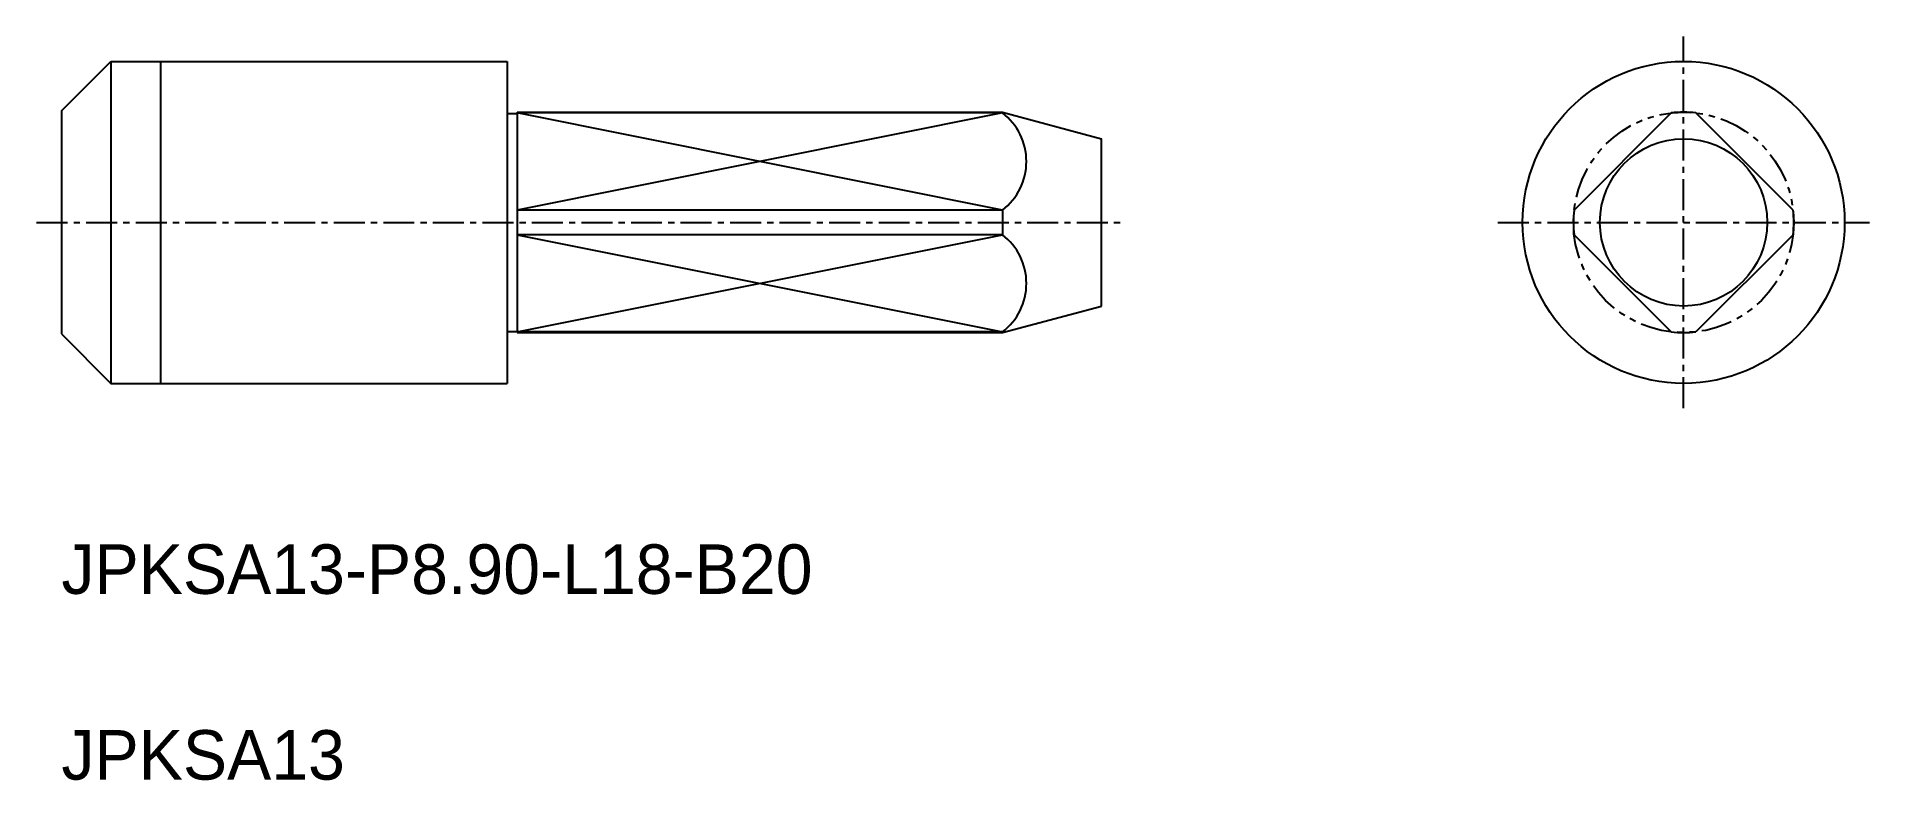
# Model space of a CAD drawing. Extents: x -1553.9 to -1479.9, y -755.4 to -725.3.
import ezdxf

# ---------------------------------------------------------------- set-up
doc = ezdxf.new("R2010")
doc.units = 0
doc.linetypes.add('CENTER', pattern=[2, 1.25, -0.25, 0.25, -0.25])
doc.linetypes.add('PHANTOM', pattern=[2.5, 1.25, -0.25, 0.25, -0.25, 0.25, -0.25])
doc.layers.get('0').update_dxf_attribs({"linetype": 'CONTINUOUS'})
doc.layers.add('CENTER', color=1, linetype='CENTER')

msp = doc.modelspace()

# ---------------------------------------------------------------- linework, layer by layer
at = {"color": 7, "linetype": 'CONTINUOUS'}
for p, q in [((-1552.912, -728.346), (-1550.912, -726.346)), ((-1550.912, -726.346), (-1550.912, -739.346)), ((-1550.912, -726.346), (-1534.912, -726.346)), ((-1534.912, -726.346), (-1534.912, -739.346)), ((-1552.912, -728.346), (-1552.912, -737.346)), ((-1534.912, -728.446), (-1534.512, -728.446)), ((-1534.512, -728.396), (-1514.912, -728.396)), ((-1534.512, -728.396), (-1534.512, -737.296)), ((-1514.912, -728.424), (-1534.512, -728.424)), ((-1514.912, -728.396), (-1510.912, -729.468)), ((-1514.912, -728.396), (-1514.912, -728.424)), ((-1491.834, -732.346), (-1487.912, -728.424)), ((-1482.99, -732.346), (-1486.912, -728.424)), ((-1510.912, -736.224), (-1510.912, -729.468)), ((-1514.912, -732.346), (-1534.512, -732.346)), ((-1514.912, -732.346), (-1514.912, -733.346)), ((-1514.912, -733.346), (-1534.512, -733.346)), ((-1491.834, -733.346), (-1487.912, -737.268)), ((-1482.99, -733.346), (-1486.912, -737.268)), ((-1514.912, -737.296), (-1510.912, -736.224)), ((-1552.912, -737.346), (-1550.912, -739.346)), ((-1534.912, -737.246), (-1534.512, -737.246)), ((-1514.912, -737.268), (-1534.512, -737.268)), ((-1534.512, -737.296), (-1514.912, -737.296)), ((-1514.912, -737.268), (-1514.912, -737.296)), ((-1550.912, -739.346), (-1534.912, -739.346))]:
    msp.add_line(p, q, dxfattribs=at)
at = {"color": 3, "linetype": 'CONTINUOUS'}
for p, q in [((-1548.912, -726.346), (-1548.912, -739.346)), ((-1514.912, -732.346), (-1534.512, -728.424)), ((-1514.912, -728.424), (-1534.512, -732.346)), ((-1534.512, -737.268), (-1514.912, -733.346)), ((-1534.512, -733.346), (-1514.912, -737.268))]:
    msp.add_line(p, q, dxfattribs=at)
at = {"color": 7, "linetype": 'CONTINUOUS'}
for radius in [6.5, 3.378]:
    msp.add_circle((-1487.412, -732.846), radius, dxfattribs=at)
at = {"color": 3, "linetype": 'PHANTOM'}
msp.add_circle((-1487.412, -732.846), 4.45, dxfattribs=at)
at = {"color": 7, "linetype": 'CONTINUOUS'}
for centre, radius, start, end in [((-1516.422, -730.385), 2.475, 307.60482, 52.39518), ((-1487.412, -732.846), 4.45, 83.54865, 96.45135), ((-1487.412, -732.846), 4.45, 173.54865, 186.45135), ((-1487.412, -732.846), 4.45, 353.54865, 6.45135), ((-1516.422, -735.307), 2.475, 307.60482, 52.39518), ((-1487.412, -732.846), 4.45, 263.54865, 276.45135)]:
    msp.add_arc(centre, radius, start, end, dxfattribs=at)
at = {"layer": 'CENTER', "color": 1, "linetype": 'CENTER'}
for p, q in [((-1487.412, -740.346), (-1487.412, -725.346)), ((-1553.912, -732.846), (-1509.912, -732.846)), ((-1494.912, -732.846), (-1479.912, -732.846))]:
    msp.add_line(p, q, dxfattribs=at)

# ---------------------------------------------------------------- texts
for s, p in [('JPKSA13-P8.90-L18-B20', (-1552.912, -747.846)), ('JPKSA13', (-1552.912, -755.346))]:
    msp.add_text(s, height=2).set_placement(p)

doc.saveas('drawing.dxf')
